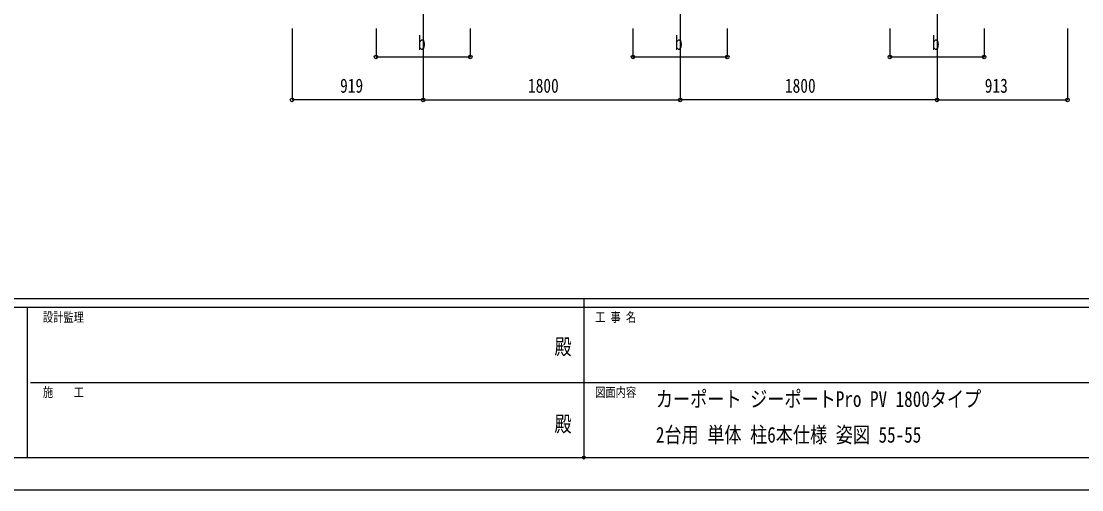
# Model space of a CAD drawing. Units: millimetres, scale not verified. Extents: x -12615 to 12615, y -8910 to 8910.
# Drawn here: x -3957 to 3473, y -8910 to -5632 of the extents above; entities that cross this region are included whole.
import ezdxf
from ezdxf.enums import TextEntityAlignment as Align

# ---------------------------------------------------------------- set-up
doc = ezdxf.new("R2010")
doc.units = ezdxf.units.MM
doc.header["$LTSCALE"] = 40
doc.header["$PDMODE"] = 32
doc.header["$PDSIZE"] = 20
for name, color, linetype in [('0-2_USER1', 3, 'Continuous'), ('0-3_YKK_12', 2, 'Continuous'), ('0-6_YKK_D', 6, 'Continuous'), ('0-7_YKK_ZWAK', 7, 'Continuous')]:
    doc.layers.add(name, color=color, linetype=linetype)
doc.styles.add('ＭＳ ゴシック', font='')
doc.styles.get('ＭＳ ゴシック').set_extended_font_data('MS Gothic')

msp = doc.modelspace()

# ---------------------------------------------------------------- linework, layer by layer
at = {"layer": '0-3_YKK_12'}
for p, q in [((-1141.16, -5332.18), (-1141.16, -5832.18)), ((658.84, -5332.18), (658.84, -5832.18)), ((2458.84, -5332.18), (2458.84, -5832.18))]:
    msp.add_line(p, q, dxfattribs=at)
at = {"layer": '0-6_YKK_D'}
for p, q in [((-2059.76, -5682.18), (-2059.76, -6183.18)), ((-1471.16, -5682.18), (-1471.16, -5883.18)), ((-1141.16, -5682.18), (-1141.16, -6183.18)), ((-1141.16, -5682.18), (-1141.16, -6183.18)), ((-811.16, -5682.18), (-811.16, -5883.18)), ((328.84, -5682.18), (328.84, -5883.18)), ((658.84, -5682.18), (658.84, -6183.18)), ((658.84, -5682.18), (658.84, -6183.18)), ((988.84, -5682.18), (988.84, -5883.18)), ((2128.84, -5682.18), (2128.84, -5883.18)), ((2458.84, -5682.18), (2458.84, -6183.18)), ((2458.84, -5682.18), (2458.84, -6183.18)), ((2788.84, -5682.18), (2788.84, -5883.18)), ((3372.02, -5682.18), (3372.02, -6183.18)), ((-1471.16, -5882.18), (-811.16, -5882.18)), ((328.84, -5882.18), (988.84, -5882.18)), ((2128.84, -5882.18), (2788.84, -5882.18)), ((-1141.16, -6182.18), (-2059.76, -6182.18)), ((-1141.16, -6182.18), (658.84, -6182.18)), ((2458.84, -6182.18), (658.84, -6182.18)), ((2458.84, -6182.18), (3372.02, -6182.18))]:
    msp.add_line(p, q, dxfattribs=at)
for centre in [(-1471.16, -5882.18), (-811.16, -5882.18), (328.84, -5882.18), (988.84, -5882.18), (2128.84, -5882.18), (2788.84, -5882.18), (-2059.76, -6182.18), (-1141.16, -6182.18), (-1141.16, -6182.18), (658.84, -6182.18), (658.84, -6182.18), (2458.84, -6182.18), (2458.84, -6182.18), (3372.02, -6182.18)]:
    msp.add_circle(centre, 12.75, dxfattribs=at)
at = {"layer": '0-7_YKK_ZWAK'}
for p, q in [((11685.06, -7575), (-11714.94, -7575)), ((-14.94, -7575), (-14.94, -8685)), ((-3914.94, -7635), (-11714.94, -7635)), ((-3914.94, -7635), (-3914.94, -8685)), ((-14.94, -7635), (-3914.94, -7635)), ((3885.06, -7635), (-14.94, -7635)), ((-3892.44, -8160), (-14.94, -8160)), ((-14.94, -8160), (3885.06, -8160)), ((-11714.94, -8685), (-3914.94, -8685)), ((-3914.94, -8685), (-14.94, -8685)), ((-14.94, -8685), (3885.06, -8685))]:
    msp.add_line(p, q, dxfattribs=at)
msp.add_lwpolyline([(-12615, -8910), (12615, -8910), (12615, 8910), (-12615, 8910)], close=True, dxfattribs=at)
msp.add_point((-14.94, -8685), dxfattribs=at)

# ---------------------------------------------------------------- texts
at = {"layer": '0-2_USER1', "style": 'ＭＳ ゴシック', "width": 0.8}
for s, p in [('カーポート ジーポートPro PV 1800タイプ\u3000', (489.47, -8363.23)), ('2台用 単体 柱6本仕様 姿図 55-55', (489.47, -8613.23))]:
    msp.add_text(s, height=110, dxfattribs=at).set_placement(p, align=Align.BOTTOM_LEFT)
at = {"layer": '0-6_YKK_D', "style": 'ＭＳ ゴシック', "width": 0.8}
for s, p in [('b', (-1177.16, -5862.18)), ('b', (622.84, -5862.18)), ('b', (2422.84, -5862.18)), ('919', (-1722.86, -6162.18)), ('1800', (-406.76, -6162.18)), ('1800', (1393.24, -6162.18)), ('913', (2793.03, -6162.18))]:
    msp.add_text(s, height=98.97, dxfattribs=at).set_placement(p, align=Align.BOTTOM_LEFT)
at = {"layer": '0-7_YKK_ZWAK', "style": 'ＭＳ ゴシック', "width": 0.8}
for s, height, p in [('設計監理', 65.98, (-3804.94, -7755)), ('工 事 名', 65.98, (63.81, -7755)), ('殿', 110, (-221, -7997.5)), ('施\u3000\u3000工', 65.98, (-3804.94, -8280)), ('図面内容', 65.98, (63.81, -8280)), ('殿', 110, (-221, -8537.5))]:
    msp.add_text(s, height=height, dxfattribs=at).set_placement(p, align=Align.BOTTOM_LEFT)

doc.saveas('drawing.dxf')
